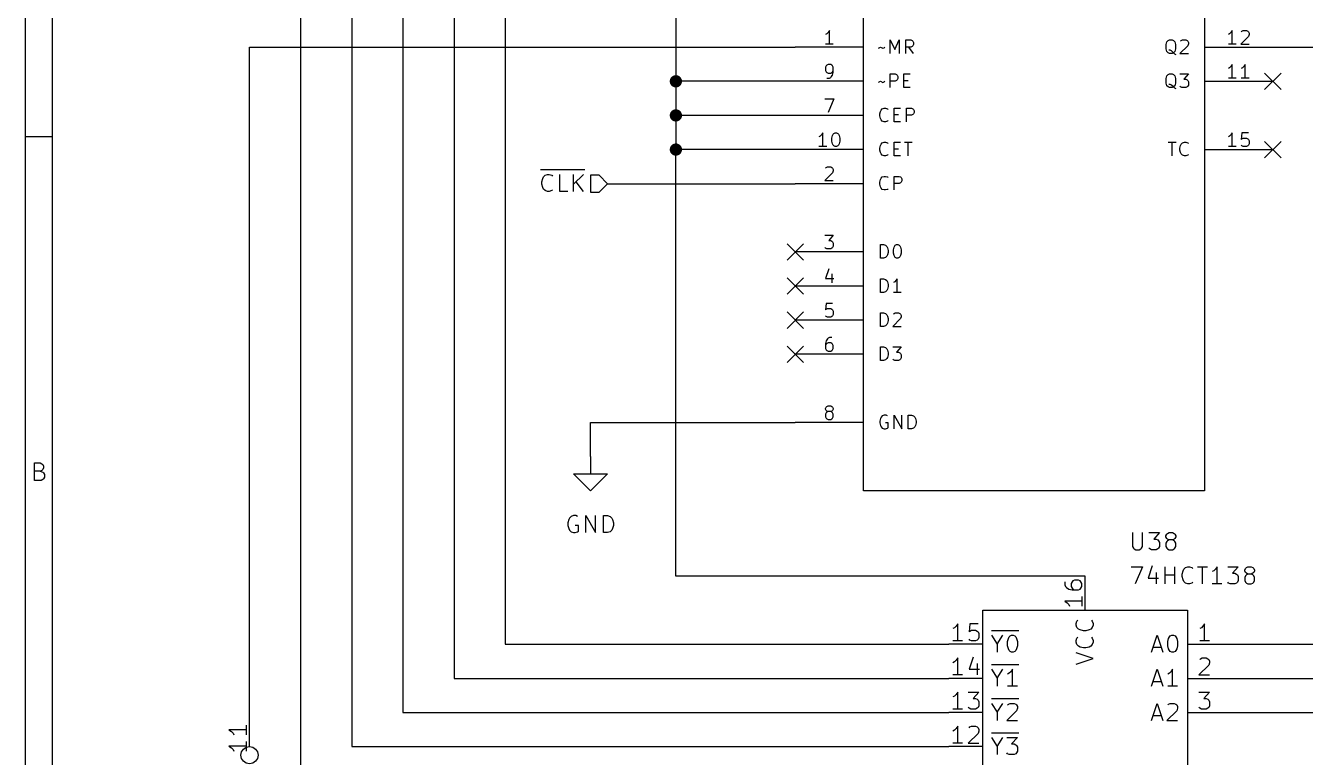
# Model space of a CAD drawing. Extents: x 0.4 to 16.1, y -11.3 to -0.4.
# Drawn here: x 0.394 to 4.145, y -4.182 to -2.037 of the extents above; entities that cross this region are included whole.
import ezdxf

# ---------------------------------------------------------------- set-up
doc = ezdxf.new("R2010")
doc.units = 0
doc.header["$MEASUREMENT"] = 0
for name, color, linetype in [('BLUE2', 5, 'CONTINUOUS'), ('BROWN2', 54, 'CONTINUOUS'), ('CYAN2', 4, 'CONTINUOUS'), ('GREEN3', 91, 'CONTINUOUS'), ('LYELLOW', 51, 'CONTINUOUS'), ('RED2', 1, 'CONTINUOUS'), ('RED3', 11, 'CONTINUOUS')]:
    doc.layers.add(name, color=color, linetype=linetype)

msp = doc.modelspace()

# ---------------------------------------------------------------- linework, layer by layer
at = {"layer": 'BLUE2', "linetype": 'CONTINUOUS'}
for p, q in [((4.026, -2.176), (4.074, -2.224)), ((4.074, -2.176), (4.026, -2.224)), ((4.026, -2.376), (4.074, -2.424)), ((4.074, -2.376), (4.026, -2.424)), ((2.626, -2.676), (2.674, -2.724)), ((2.674, -2.676), (2.626, -2.724)), ((2.626, -2.776), (2.674, -2.824)), ((2.674, -2.776), (2.626, -2.824)), ((2.626, -2.876), (2.674, -2.924)), ((2.674, -2.876), (2.626, -2.924)), ((2.626, -2.976), (2.674, -3.024)), ((2.674, -2.976), (2.626, -3.024))]:
    msp.add_line(p, q, dxfattribs=at)
at = {"layer": 'BROWN2', "linetype": 'CONTINUOUS'}
for p, q in [((1.9029, -2.4589), (2.0334, -2.4589)), ((1.9122, -2.4799), (1.917, -2.4752)), ((1.917, -2.4752), (1.9241, -2.4728)), ((1.9241, -2.4728), (1.9289, -2.4728)), ((1.9289, -2.4728), (1.936, -2.4752)), ((1.936, -2.4752), (1.9384, -2.4776)), ((1.9598, -2.5228), (1.9598, -2.4728)), ((2.0003, -2.5228), (2.0003, -2.4728)), ((2.0289, -2.4728), (2.0003, -2.5014)), ((2.075, -2.475), (2.05, -2.475)), ((2.05, -2.475), (2.05, -2.525)), ((2.1, -2.5), (2.075, -2.475)), ((1.9074, -2.4942), (1.9098, -2.4847)), ((1.9074, -2.5014), (1.9074, -2.4942)), ((1.9098, -2.5109), (1.9074, -2.5014)), ((1.9098, -2.4847), (1.9122, -2.4799)), ((1.9122, -2.5157), (1.9098, -2.5109)), ((2.0289, -2.5228), (2.0074, -2.4942)), ((2.075, -2.525), (2.1, -2.5)), ((1.917, -2.5204), (1.9122, -2.5157)), ((1.9241, -2.5228), (1.917, -2.5204)), ((1.9289, -2.5228), (1.9241, -2.5228)), ((1.936, -2.5204), (1.9289, -2.5228)), ((1.9384, -2.518), (1.936, -2.5204)), ((1.9836, -2.5228), (1.9598, -2.5228)), ((2.05, -2.525), (2.075, -2.525))]:
    msp.add_line(p, q, dxfattribs=at)
at = {"layer": 'CYAN2', "linetype": 'CONTINUOUS'}
for p, q in [((2.8957, -2.1014), (2.8995, -2.0995)), ((2.8995, -2.0995), (2.9071, -2.1033)), ((2.9109, -2.1014), (2.9129, -2.0995)), ((2.9281, -2.1185), (2.9281, -2.0785)), ((2.9281, -2.0785), (2.9414, -2.1071)), ((2.9414, -2.1071), (2.9548, -2.0785)), ((2.9548, -2.0785), (2.9548, -2.1185)), ((2.9738, -2.1185), (2.9738, -2.0785)), ((2.9738, -2.0785), (2.989, -2.0785)), ((2.989, -2.0995), (2.9738, -2.0995)), ((2.9967, -2.1185), (2.9833, -2.0995)), ((2.989, -2.0785), (2.9929, -2.0804)), ((2.9929, -2.0976), (2.989, -2.0995)), ((2.9929, -2.0804), (2.9948, -2.0823)), ((2.9948, -2.0956), (2.9929, -2.0976)), ((2.9948, -2.0823), (2.9967, -2.0861)), ((2.9967, -2.0918), (2.9948, -2.0956)), ((2.9967, -2.0861), (2.9967, -2.0918)), ((3.7376, -2.0918), (3.7395, -2.0842)), ((3.7376, -2.1052), (3.7376, -2.0918)), ((3.7395, -2.0842), (3.7433, -2.0804)), ((3.7433, -2.0804), (3.7471, -2.0785)), ((3.7471, -2.0785), (3.7548, -2.0785)), ((3.7548, -2.0785), (3.7586, -2.0804)), ((3.7586, -2.0804), (3.7624, -2.0842)), ((3.7624, -2.0842), (3.7643, -2.0918)), ((3.7643, -2.0918), (3.7643, -2.1052)), ((3.8005, -2.0956), (3.7776, -2.1185)), ((3.7795, -2.0823), (3.7814, -2.0804)), ((3.7814, -2.0804), (3.7852, -2.0785)), ((3.7852, -2.0785), (3.7948, -2.0785)), ((3.7948, -2.0785), (3.7986, -2.0804)), ((3.7986, -2.0804), (3.8005, -2.0823)), ((3.8005, -2.0823), (3.8024, -2.0861)), ((3.8024, -2.0899), (3.8005, -2.0956)), ((3.8024, -2.0861), (3.8024, -2.0899)), ((2.8938, -2.1033), (2.8957, -2.1014)), ((2.9071, -2.1033), (2.9109, -2.1014)), ((3.7395, -2.1128), (3.7376, -2.1052)), ((3.7433, -2.1166), (3.7395, -2.1128)), ((3.7471, -2.1185), (3.7433, -2.1166)), ((3.749, -2.109), (3.7452, -2.109)), ((3.7548, -2.1185), (3.7471, -2.1185)), ((3.7529, -2.1109), (3.749, -2.109)), ((3.7586, -2.1166), (3.7529, -2.1109)), ((3.7586, -2.1166), (3.7548, -2.1185)), ((3.7624, -2.1128), (3.7586, -2.1166)), ((3.7624, -2.1204), (3.7586, -2.1166)), ((3.7643, -2.1052), (3.7624, -2.1128)), ((3.7662, -2.1223), (3.7624, -2.1204)), ((3.7776, -2.1185), (3.8024, -2.1185)), ((2.8938, -2.2033), (2.8957, -2.2014)), ((2.8957, -2.2014), (2.8995, -2.1995)), ((2.8995, -2.1995), (2.9071, -2.2033)), ((2.9071, -2.2033), (2.9109, -2.2014)), ((2.9109, -2.2014), (2.9129, -2.1995)), ((2.9281, -2.2185), (2.9281, -2.1785)), ((2.9281, -2.1785), (2.9433, -2.1785)), ((2.9433, -2.1995), (2.9281, -2.1995)), ((2.9433, -2.1785), (2.9471, -2.1804)), ((2.9471, -2.1976), (2.9433, -2.1995)), ((2.9471, -2.1804), (2.949, -2.1823)), ((2.949, -2.1956), (2.9471, -2.1976)), ((2.949, -2.1823), (2.9509, -2.1861)), ((2.9509, -2.1918), (2.949, -2.1956)), ((2.9509, -2.1861), (2.9509, -2.1918)), ((2.9681, -2.2185), (2.9681, -2.1785)), ((2.9681, -2.1785), (2.9871, -2.1785)), ((2.9681, -2.1976), (2.9814, -2.1976)), ((3.7376, -2.1918), (3.7395, -2.1842)), ((3.7376, -2.2052), (3.7376, -2.1918)), ((3.7395, -2.2128), (3.7376, -2.2052)), ((3.7395, -2.1842), (3.7433, -2.1804)), ((3.7433, -2.2166), (3.7395, -2.2128)), ((3.7433, -2.1804), (3.7471, -2.1785)), ((3.749, -2.209), (3.7452, -2.209)), ((3.7471, -2.1785), (3.7548, -2.1785)), ((3.7529, -2.2109), (3.749, -2.209)), ((3.7586, -2.2166), (3.7529, -2.2109)), ((3.7548, -2.1785), (3.7586, -2.1804)), ((3.7586, -2.1804), (3.7624, -2.1842)), ((3.7624, -2.2128), (3.7586, -2.2166)), ((3.7624, -2.1842), (3.7643, -2.1918)), ((3.7643, -2.2052), (3.7624, -2.2128)), ((3.7643, -2.1918), (3.7643, -2.2052)), ((3.7776, -2.1785), (3.8024, -2.1785)), ((3.8024, -2.1785), (3.789, -2.1937)), ((3.789, -2.1937), (3.7948, -2.1937)), ((3.7948, -2.1937), (3.7986, -2.1956)), ((3.7986, -2.1956), (3.8005, -2.1976)), ((3.8005, -2.1976), (3.8024, -2.2014)), ((3.8024, -2.2109), (3.8005, -2.2147)), ((3.8024, -2.2014), (3.8024, -2.2109)), ((2.9871, -2.2185), (2.9681, -2.2185)), ((3.7471, -2.2185), (3.7433, -2.2166)), ((3.7548, -2.2185), (3.7471, -2.2185)), ((3.7586, -2.2166), (3.7548, -2.2185)), ((3.7624, -2.2204), (3.7586, -2.2166)), ((3.7662, -2.2223), (3.7624, -2.2204)), ((3.7795, -2.2166), (3.7776, -2.2147)), ((3.7833, -2.2185), (3.7795, -2.2166)), ((3.7948, -2.2185), (3.7833, -2.2185)), ((3.7986, -2.2166), (3.7948, -2.2185)), ((3.8005, -2.2147), (3.7986, -2.2166)), ((2.8976, -2.2956), (2.8995, -2.288)), ((2.8995, -2.288), (2.9014, -2.2842)), ((2.9014, -2.2842), (2.9052, -2.2804)), ((2.9052, -2.2804), (2.9109, -2.2785)), ((2.9109, -2.2785), (2.9148, -2.2785)), ((2.9148, -2.2785), (2.9205, -2.2804)), ((2.9205, -2.2804), (2.9224, -2.2823)), ((2.9395, -2.3185), (2.9395, -2.2785)), ((2.9395, -2.2785), (2.9586, -2.2785)), ((2.9757, -2.3185), (2.9757, -2.2785)), ((2.9757, -2.2785), (2.9909, -2.2785)), ((2.9909, -2.2785), (2.9948, -2.2804)), ((2.9948, -2.2804), (2.9967, -2.2823)), ((2.9967, -2.2823), (2.9986, -2.2861)), ((2.9986, -2.2861), (2.9986, -2.2918)), ((2.8976, -2.3014), (2.8976, -2.2956)), ((2.8995, -2.309), (2.8976, -2.3014)), ((2.9014, -2.3128), (2.8995, -2.309)), ((2.9052, -2.3166), (2.9014, -2.3128)), ((2.9109, -2.3185), (2.9052, -2.3166)), ((2.9148, -2.3185), (2.9109, -2.3185)), ((2.9205, -2.3166), (2.9148, -2.3185)), ((2.9224, -2.3147), (2.9205, -2.3166)), ((2.9395, -2.2976), (2.9529, -2.2976)), ((2.9586, -2.3185), (2.9395, -2.3185)), ((2.9909, -2.2995), (2.9757, -2.2995)), ((2.9948, -2.2976), (2.9909, -2.2995)), ((2.9967, -2.2956), (2.9948, -2.2976)), ((2.9986, -2.2918), (2.9967, -2.2956)), ((2.8976, -2.3956), (2.8995, -2.388)), ((2.8976, -2.4014), (2.8976, -2.3956)), ((2.8995, -2.388), (2.9014, -2.3842)), ((2.9014, -2.3842), (2.9052, -2.3804)), ((2.9052, -2.3804), (2.9109, -2.3785)), ((2.9109, -2.3785), (2.9148, -2.3785)), ((2.9148, -2.3785), (2.9205, -2.3804)), ((2.9205, -2.3804), (2.9224, -2.3823)), ((2.9395, -2.4185), (2.9395, -2.3785)), ((2.9395, -2.3785), (2.9586, -2.3785)), ((2.9395, -2.3976), (2.9529, -2.3976)), ((2.97, -2.3785), (2.9929, -2.3785)), ((2.9814, -2.4185), (2.9814, -2.3785)), ((3.7433, -2.3785), (3.7662, -2.3785)), ((3.7548, -2.4185), (3.7548, -2.3785)), ((3.7776, -2.3956), (3.7795, -2.388)), ((3.7776, -2.4014), (3.7776, -2.3956)), ((3.7795, -2.388), (3.7814, -2.3842)), ((3.7814, -2.3842), (3.7852, -2.3804)), ((3.7852, -2.3804), (3.7909, -2.3785)), ((3.7909, -2.3785), (3.7948, -2.3785)), ((3.7948, -2.3785), (3.8005, -2.3804)), ((3.8005, -2.3804), (3.8024, -2.3823)), ((2.8995, -2.409), (2.8976, -2.4014)), ((2.9014, -2.4128), (2.8995, -2.409)), ((2.9052, -2.4166), (2.9014, -2.4128)), ((2.9109, -2.4185), (2.9052, -2.4166)), ((2.9148, -2.4185), (2.9109, -2.4185)), ((2.9205, -2.4166), (2.9148, -2.4185)), ((2.9224, -2.4147), (2.9205, -2.4166)), ((2.9586, -2.4185), (2.9395, -2.4185)), ((3.7795, -2.409), (3.7776, -2.4014)), ((3.7814, -2.4128), (3.7795, -2.409)), ((3.7852, -2.4166), (3.7814, -2.4128)), ((3.7909, -2.4185), (3.7852, -2.4166)), ((3.7948, -2.4185), (3.7909, -2.4185)), ((3.8005, -2.4166), (3.7948, -2.4185)), ((3.8024, -2.4147), (3.8005, -2.4166)), ((2.8976, -2.4956), (2.8995, -2.488)), ((2.8976, -2.5014), (2.8976, -2.4956)), ((2.8995, -2.509), (2.8976, -2.5014)), ((2.8995, -2.488), (2.9014, -2.4842)), ((2.9014, -2.5128), (2.8995, -2.509)), ((2.9014, -2.4842), (2.9052, -2.4804)), ((2.9052, -2.5166), (2.9014, -2.5128)), ((2.9052, -2.4804), (2.9109, -2.4785)), ((2.9109, -2.4785), (2.9148, -2.4785)), ((2.9148, -2.4785), (2.9205, -2.4804)), ((2.9205, -2.4804), (2.9224, -2.4823)), ((2.9395, -2.5185), (2.9395, -2.4785)), ((2.9395, -2.4785), (2.9548, -2.4785)), ((2.9548, -2.4995), (2.9395, -2.4995)), ((2.9548, -2.4785), (2.9586, -2.4804)), ((2.9586, -2.4976), (2.9548, -2.4995)), ((2.9586, -2.4804), (2.9605, -2.4823)), ((2.9605, -2.4956), (2.9586, -2.4976)), ((2.9605, -2.4823), (2.9624, -2.4861)), ((2.9624, -2.4918), (2.9605, -2.4956)), ((2.9624, -2.4861), (2.9624, -2.4918)), ((2.9109, -2.5185), (2.9052, -2.5166)), ((2.9148, -2.5185), (2.9109, -2.5185)), ((2.9205, -2.5166), (2.9148, -2.5185)), ((2.9224, -2.5147), (2.9205, -2.5166)), ((2.8995, -2.7185), (2.8995, -2.6785)), ((2.8995, -2.6785), (2.909, -2.6785)), ((2.909, -2.6785), (2.9148, -2.6804)), ((2.9148, -2.6804), (2.9186, -2.6842)), ((2.9186, -2.6842), (2.9205, -2.688)), ((2.9205, -2.688), (2.9224, -2.6956)), ((2.9224, -2.6956), (2.9224, -2.7014)), ((2.9376, -2.6937), (2.9395, -2.6861)), ((2.9376, -2.7033), (2.9376, -2.6937)), ((2.9395, -2.6861), (2.9414, -2.6823)), ((2.9414, -2.6823), (2.9433, -2.6804)), ((2.9433, -2.6804), (2.9471, -2.6785)), ((2.9471, -2.6785), (2.9509, -2.6785)), ((2.9509, -2.6785), (2.9548, -2.6804)), ((2.9548, -2.6804), (2.9567, -2.6823)), ((2.9567, -2.6823), (2.9586, -2.6861)), ((2.9586, -2.6861), (2.9605, -2.6937)), ((2.9605, -2.6937), (2.9605, -2.7033)), ((2.909, -2.7185), (2.8995, -2.7185)), ((2.9148, -2.7166), (2.909, -2.7185)), ((2.9186, -2.7128), (2.9148, -2.7166)), ((2.9205, -2.709), (2.9186, -2.7128)), ((2.9224, -2.7014), (2.9205, -2.709)), ((2.9395, -2.7109), (2.9376, -2.7033)), ((2.9414, -2.7147), (2.9395, -2.7109)), ((2.9433, -2.7166), (2.9414, -2.7147)), ((2.9471, -2.7185), (2.9433, -2.7166)), ((2.9509, -2.7185), (2.9471, -2.7185)), ((2.9548, -2.7166), (2.9509, -2.7185)), ((2.9567, -2.7147), (2.9548, -2.7166)), ((2.9586, -2.7109), (2.9567, -2.7147)), ((2.9605, -2.7033), (2.9586, -2.7109)), ((2.8995, -2.8185), (2.8995, -2.7785)), ((2.8995, -2.7785), (2.909, -2.7785)), ((2.909, -2.7785), (2.9148, -2.7804)), ((2.9148, -2.7804), (2.9186, -2.7842)), ((2.9186, -2.8128), (2.9148, -2.8166)), ((2.9186, -2.7842), (2.9205, -2.788)), ((2.9205, -2.809), (2.9186, -2.8128)), ((2.9205, -2.788), (2.9224, -2.7956)), ((2.9224, -2.8014), (2.9205, -2.809)), ((2.9224, -2.7956), (2.9224, -2.8014)), ((2.9414, -2.788), (2.9376, -2.7899)), ((2.9452, -2.7842), (2.9414, -2.788)), ((2.949, -2.7785), (2.9452, -2.7842)), ((2.949, -2.8185), (2.949, -2.7785)), ((2.909, -2.8185), (2.8995, -2.8185)), ((2.9148, -2.8166), (2.909, -2.8185)), ((2.9605, -2.8185), (2.9376, -2.8185)), ((2.8995, -2.9185), (2.8995, -2.8785)), ((2.8995, -2.8785), (2.909, -2.8785)), ((2.909, -2.8785), (2.9148, -2.8804)), ((2.9148, -2.8804), (2.9186, -2.8842)), ((2.9186, -2.8842), (2.9205, -2.888)), ((2.9205, -2.888), (2.9224, -2.8956)), ((2.9376, -2.8823), (2.9395, -2.8804)), ((2.9395, -2.8804), (2.9433, -2.8785)), ((2.9433, -2.8785), (2.9529, -2.8785)), ((2.9529, -2.8785), (2.9567, -2.8804)), ((2.9567, -2.8804), (2.9586, -2.8823)), ((2.9586, -2.8823), (2.9605, -2.8861)), ((2.9605, -2.8861), (2.9605, -2.8899)), ((2.909, -2.9185), (2.8995, -2.9185)), ((2.9148, -2.9166), (2.909, -2.9185)), ((2.9186, -2.9128), (2.9148, -2.9166)), ((2.9205, -2.909), (2.9186, -2.9128)), ((2.9224, -2.9014), (2.9205, -2.909)), ((2.9224, -2.8956), (2.9224, -2.9014)), ((2.9586, -2.8956), (2.9357, -2.9185)), ((2.9357, -2.9185), (2.9605, -2.9185)), ((2.9605, -2.8899), (2.9586, -2.8956)), ((2.8995, -3.0185), (2.8995, -2.9785)), ((2.8995, -2.9785), (2.909, -2.9785)), ((2.909, -2.9785), (2.9148, -2.9804)), ((2.9148, -2.9804), (2.9186, -2.9842)), ((2.9186, -2.9842), (2.9205, -2.988)), ((2.9205, -2.988), (2.9224, -2.9956)), ((2.9224, -3.0014), (2.9205, -3.009)), ((2.9224, -2.9956), (2.9224, -3.0014)), ((2.9357, -2.9785), (2.9605, -2.9785)), ((2.9605, -2.9785), (2.9471, -2.9937)), ((2.9471, -2.9937), (2.9529, -2.9937)), ((2.9529, -2.9937), (2.9567, -2.9956)), ((2.9567, -2.9956), (2.9586, -2.9976)), ((2.9586, -2.9976), (2.9605, -3.0014)), ((2.9605, -3.0014), (2.9605, -3.0109)), ((2.909, -3.0185), (2.8995, -3.0185)), ((2.9148, -3.0166), (2.909, -3.0185)), ((2.9186, -3.0128), (2.9148, -3.0166)), ((2.9205, -3.009), (2.9186, -3.0128)), ((2.9376, -3.0166), (2.9357, -3.0147)), ((2.9414, -3.0185), (2.9376, -3.0166)), ((2.9529, -3.0185), (2.9414, -3.0185)), ((2.9567, -3.0166), (2.9529, -3.0185)), ((2.9586, -3.0147), (2.9567, -3.0166)), ((2.9605, -3.0109), (2.9586, -3.0147)), ((2.8995, -3.188), (2.8976, -3.1956)), ((2.9014, -3.1842), (2.8995, -3.188)), ((2.9052, -3.1804), (2.9014, -3.1842)), ((2.9109, -3.1785), (2.9052, -3.1804)), ((2.9167, -3.1785), (2.9109, -3.1785)), ((2.9205, -3.1804), (2.9167, -3.1785)), ((2.9395, -3.2185), (2.9395, -3.1785)), ((2.9395, -3.1785), (2.9624, -3.2185)), ((2.9624, -3.2185), (2.9624, -3.1785)), ((2.9814, -3.2185), (2.9814, -3.1785)), ((2.9814, -3.1785), (2.991, -3.1785)), ((2.991, -3.1785), (2.9967, -3.1804)), ((2.9967, -3.1804), (3.0005, -3.1842)), ((3.0005, -3.1842), (3.0024, -3.188)), ((3.0024, -3.188), (3.0043, -3.1956)), ((2.8976, -3.1956), (2.8976, -3.2014)), ((2.8976, -3.2014), (2.8995, -3.209)), ((2.8995, -3.209), (2.9014, -3.2128)), ((2.9014, -3.2128), (2.9052, -3.2166)), ((2.9052, -3.2166), (2.9109, -3.2185)), ((2.9109, -3.2185), (2.9148, -3.2185)), ((2.9224, -3.2014), (2.9148, -3.2014)), ((2.9148, -3.2185), (2.9205, -3.2166)), ((2.9205, -3.2166), (2.9224, -3.2147)), ((2.9224, -3.2147), (2.9224, -3.2014)), ((2.991, -3.2185), (2.9814, -3.2185)), ((2.9967, -3.2166), (2.991, -3.2185)), ((3.0005, -3.2128), (2.9967, -3.2166)), ((3.0024, -3.209), (3.0005, -3.2128)), ((3.0043, -3.2014), (3.0024, -3.209)), ((3.0043, -3.1956), (3.0043, -3.2014)), ((1.9857, -3.4847), (1.9833, -3.4942)), ((1.9881, -3.4799), (1.9857, -3.4847)), ((1.9929, -3.4752), (1.9881, -3.4799)), ((2, -3.4728), (1.9929, -3.4752)), ((2.0071, -3.4728), (2, -3.4728)), ((2.0119, -3.4752), (2.0071, -3.4728)), ((2.0357, -3.5228), (2.0357, -3.4728)), ((2.0357, -3.4728), (2.0643, -3.5228)), ((2.0643, -3.5228), (2.0643, -3.4728)), ((2.0881, -3.5228), (2.0881, -3.4728)), ((2.0881, -3.4728), (2.1, -3.4728)), ((2.1, -3.4728), (2.1071, -3.4752)), ((2.1071, -3.4752), (2.1119, -3.4799)), ((2.1119, -3.4799), (2.1143, -3.4847)), ((2.1143, -3.4847), (2.1167, -3.4942)), ((1.9833, -3.4942), (1.9833, -3.5014)), ((1.9833, -3.5014), (1.9857, -3.5109)), ((1.9857, -3.5109), (1.9881, -3.5157)), ((1.9881, -3.5157), (1.9929, -3.5204)), ((1.9929, -3.5204), (2, -3.5228)), ((2, -3.5228), (2.0048, -3.5228)), ((2.0143, -3.5014), (2.0048, -3.5014)), ((2.0048, -3.5228), (2.0119, -3.5204)), ((2.0119, -3.5204), (2.0143, -3.518)), ((2.0143, -3.518), (2.0143, -3.5014)), ((2.1, -3.5228), (2.0881, -3.5228)), ((2.1071, -3.5204), (2.1, -3.5228)), ((2.1119, -3.5157), (2.1071, -3.5204)), ((2.1143, -3.5109), (2.1119, -3.5157)), ((2.1167, -3.5014), (2.1143, -3.5109)), ((2.1167, -3.4942), (2.1167, -3.5014)), ((3.639, -3.5228), (3.639, -3.5633)), ((3.6676, -3.5633), (3.6676, -3.5228)), ((3.6867, -3.5228), (3.7176, -3.5228)), ((3.7176, -3.5228), (3.7009, -3.5419)), ((3.739, -3.5276), (3.7414, -3.5252)), ((3.7414, -3.5252), (3.7462, -3.5228)), ((3.7462, -3.5228), (3.7557, -3.5228)), ((3.7557, -3.5228), (3.7605, -3.5252)), ((3.7605, -3.5252), (3.7629, -3.5276)), ((3.639, -3.5633), (3.6414, -3.568)), ((3.6652, -3.568), (3.6676, -3.5633)), ((3.7009, -3.5419), (3.7081, -3.5419)), ((3.7081, -3.5419), (3.7129, -3.5442)), ((3.7129, -3.5442), (3.7152, -3.5466)), ((3.7152, -3.5466), (3.7176, -3.5514)), ((3.7176, -3.5633), (3.7152, -3.568)), ((3.7176, -3.5514), (3.7176, -3.5633)), ((3.7367, -3.5323), (3.739, -3.5276)), ((3.7367, -3.5347), (3.7367, -3.5323)), ((3.739, -3.5395), (3.7367, -3.5347)), ((3.739, -3.549), (3.7367, -3.5538)), ((3.7367, -3.5538), (3.7367, -3.5633)), ((3.7367, -3.5633), (3.739, -3.568)), ((3.7414, -3.5419), (3.739, -3.5395)), ((3.7414, -3.5466), (3.739, -3.549)), ((3.7462, -3.5442), (3.7414, -3.5419)), ((3.7462, -3.5442), (3.7414, -3.5466)), ((3.7557, -3.5442), (3.7462, -3.5442)), ((3.7605, -3.5419), (3.7557, -3.5442)), ((3.7605, -3.5466), (3.7557, -3.5442)), ((3.7629, -3.5395), (3.7605, -3.5419)), ((3.7629, -3.549), (3.7605, -3.5466)), ((3.7629, -3.5276), (3.7652, -3.5323)), ((3.7652, -3.5347), (3.7629, -3.5395)), ((3.7652, -3.5538), (3.7629, -3.549)), ((3.7629, -3.568), (3.7652, -3.5633)), ((3.7652, -3.5323), (3.7652, -3.5347)), ((3.7652, -3.5633), (3.7652, -3.5538)), ((3.6414, -3.568), (3.6438, -3.5704)), ((3.6438, -3.5704), (3.6486, -3.5728)), ((3.6486, -3.5728), (3.6581, -3.5728)), ((3.6581, -3.5728), (3.6629, -3.5704)), ((3.6629, -3.5704), (3.6652, -3.568)), ((3.689, -3.5704), (3.6867, -3.568)), ((3.6938, -3.5728), (3.689, -3.5704)), ((3.7081, -3.5728), (3.6938, -3.5728)), ((3.7129, -3.5704), (3.7081, -3.5728)), ((3.7152, -3.568), (3.7129, -3.5704)), ((3.739, -3.568), (3.7414, -3.5704)), ((3.7414, -3.5704), (3.7462, -3.5728)), ((3.7462, -3.5728), (3.7557, -3.5728)), ((3.7557, -3.5728), (3.7605, -3.5704)), ((3.7605, -3.5704), (3.7629, -3.568)), ((3.6343, -3.6228), (3.6676, -3.6228)), ((3.6676, -3.6228), (3.6462, -3.6728)), ((3.6962, -3.6204), (3.6843, -3.6561)), ((3.7343, -3.6728), (3.7343, -3.6228)), ((3.7628, -3.6728), (3.7628, -3.6228)), ((3.7843, -3.6442), (3.7867, -3.6347)), ((3.7867, -3.6347), (3.789, -3.6299)), ((3.789, -3.6299), (3.7938, -3.6252)), ((3.7938, -3.6252), (3.8009, -3.6228)), ((3.8009, -3.6228), (3.8057, -3.6228)), ((3.8057, -3.6228), (3.8129, -3.6252)), ((3.8129, -3.6252), (3.8152, -3.6276)), ((3.8295, -3.6228), (3.8581, -3.6228)), ((3.8438, -3.6728), (3.8438, -3.6228)), ((3.8771, -3.6347), (3.8724, -3.6371)), ((3.8819, -3.6299), (3.8771, -3.6347)), ((3.8867, -3.6228), (3.8819, -3.6299)), ((3.8867, -3.6728), (3.8867, -3.6228)), ((3.9176, -3.6228), (3.9486, -3.6228)), ((3.9486, -3.6228), (3.9319, -3.6419)), ((3.9676, -3.6323), (3.97, -3.6276)), ((3.9676, -3.6347), (3.9676, -3.6323)), ((3.97, -3.6395), (3.9676, -3.6347)), ((3.97, -3.6276), (3.9724, -3.6252)), ((3.9724, -3.6252), (3.9771, -3.6228)), ((3.9771, -3.6228), (3.9867, -3.6228)), ((3.9867, -3.6228), (3.9914, -3.6252)), ((3.9914, -3.6252), (3.9938, -3.6276)), ((3.9938, -3.6276), (3.9962, -3.6323)), ((3.9962, -3.6347), (3.9938, -3.6395)), ((3.9962, -3.6323), (3.9962, -3.6347)), ((3.6843, -3.6561), (3.7152, -3.6561)), ((3.7081, -3.6395), (3.7081, -3.6728)), ((3.7343, -3.6466), (3.7628, -3.6466)), ((3.7843, -3.6514), (3.7843, -3.6442)), ((3.7867, -3.6609), (3.7843, -3.6514)), ((3.789, -3.6657), (3.7867, -3.6609)), ((3.7938, -3.6704), (3.789, -3.6657)), ((3.8009, -3.6728), (3.7938, -3.6704)), ((3.8057, -3.6728), (3.8009, -3.6728)), ((3.8129, -3.6704), (3.8057, -3.6728)), ((3.8152, -3.668), (3.8129, -3.6704)), ((3.9009, -3.6728), (3.8724, -3.6728)), ((3.92, -3.6704), (3.9176, -3.668)), ((3.9248, -3.6728), (3.92, -3.6704)), ((3.939, -3.6728), (3.9248, -3.6728)), ((3.9319, -3.6419), (3.939, -3.6419)), ((3.939, -3.6419), (3.9438, -3.6442)), ((3.9438, -3.6704), (3.939, -3.6728)), ((3.9438, -3.6442), (3.9462, -3.6466)), ((3.9462, -3.668), (3.9438, -3.6704)), ((3.9462, -3.6466), (3.9486, -3.6514)), ((3.9486, -3.6633), (3.9462, -3.668)), ((3.9486, -3.6514), (3.9486, -3.6633)), ((3.97, -3.649), (3.9676, -3.6538)), ((3.9676, -3.6538), (3.9676, -3.6633)), ((3.9676, -3.6633), (3.97, -3.668)), ((3.9724, -3.6419), (3.97, -3.6395)), ((3.9724, -3.6466), (3.97, -3.649)), ((3.97, -3.668), (3.9724, -3.6704)), ((3.9771, -3.6442), (3.9724, -3.6419)), ((3.9771, -3.6442), (3.9724, -3.6466)), ((3.9724, -3.6704), (3.9771, -3.6728)), ((3.9867, -3.6442), (3.9771, -3.6442)), ((3.9771, -3.6728), (3.9867, -3.6728)), ((3.9914, -3.6419), (3.9867, -3.6442)), ((3.9914, -3.6466), (3.9867, -3.6442)), ((3.9867, -3.6728), (3.9914, -3.6704)), ((3.9938, -3.6395), (3.9914, -3.6419)), ((3.9938, -3.649), (3.9914, -3.6466)), ((3.9914, -3.6704), (3.9938, -3.668)), ((3.9962, -3.6538), (3.9938, -3.649)), ((3.9938, -3.668), (3.9962, -3.6633)), ((3.9962, -3.6633), (3.9962, -3.6538)), ((3.4731, -3.789), (3.4755, -3.7819)), ((3.4731, -3.7938), (3.4731, -3.789)), ((3.4755, -3.7819), (3.4779, -3.7795)), ((3.5184, -3.7795), (3.5208, -3.7819)), ((3.5208, -3.7819), (3.5231, -3.789)), ((3.5231, -3.789), (3.5231, -3.7938)), ((3.2248, -3.8231), (3.2414, -3.8493)), ((3.225, -3.8093), (3.3055, -3.8093)), ((3.2414, -3.8493), (3.2581, -3.8231)), ((3.2771, -3.8279), (3.2795, -3.8255)), ((3.2795, -3.8255), (3.2843, -3.8231)), ((3.2843, -3.8231), (3.289, -3.8231)), ((3.289, -3.8231), (3.2938, -3.8255)), ((3.2938, -3.8255), (3.2962, -3.8279)), ((3.4755, -3.8009), (3.4731, -3.7938)), ((3.4803, -3.8057), (3.4755, -3.8009)), ((3.485, -3.8081), (3.4803, -3.8057)), ((3.4946, -3.8105), (3.485, -3.8081)), ((3.5017, -3.8105), (3.4946, -3.8105)), ((3.5112, -3.8081), (3.5017, -3.8105)), ((3.516, -3.8057), (3.5112, -3.8081)), ((3.5208, -3.8009), (3.516, -3.8057)), ((3.5231, -3.7938), (3.5208, -3.8009)), ((3.6943, -3.8731), (3.7109, -3.8231)), ((3.7109, -3.8231), (3.7276, -3.8731)), ((3.7467, -3.8279), (3.749, -3.8255)), ((3.749, -3.8255), (3.7538, -3.8231)), ((3.7538, -3.8231), (3.7586, -3.8231)), ((3.7586, -3.8231), (3.7633, -3.8255)), ((3.7633, -3.8255), (3.7657, -3.8279)), ((3.2414, -3.8493), (3.2414, -3.8731)), ((3.2724, -3.8422), (3.2748, -3.8327)), ((3.2724, -3.8541), (3.2724, -3.8422)), ((3.2748, -3.8636), (3.2724, -3.8541)), ((3.2748, -3.8327), (3.2771, -3.8279)), ((3.2771, -3.8684), (3.2748, -3.8636)), ((3.2962, -3.8279), (3.2986, -3.8327)), ((3.2986, -3.8636), (3.2962, -3.8684)), ((3.2986, -3.8327), (3.301, -3.8422)), ((3.301, -3.8541), (3.2986, -3.8636)), ((3.301, -3.8422), (3.301, -3.8541)), ((3.4731, -3.839), (3.4755, -3.8319)), ((3.4731, -3.8438), (3.4731, -3.839)), ((3.4755, -3.8509), (3.4731, -3.8438)), ((3.4755, -3.8319), (3.4779, -3.8295)), ((3.4803, -3.8557), (3.4755, -3.8509)), ((3.485, -3.8581), (3.4803, -3.8557)), ((3.4946, -3.8605), (3.485, -3.8581)), ((3.5017, -3.8605), (3.4946, -3.8605)), ((3.5112, -3.8581), (3.5017, -3.8605)), ((3.516, -3.8557), (3.5112, -3.8581)), ((3.5208, -3.8509), (3.516, -3.8557)), ((3.5184, -3.8295), (3.5208, -3.8319)), ((3.5208, -3.8319), (3.5231, -3.839)), ((3.5231, -3.8438), (3.5208, -3.8509)), ((3.5231, -3.839), (3.5231, -3.8438)), ((3.699, -3.8588), (3.7229, -3.8588)), ((3.7419, -3.8422), (3.7443, -3.8327)), ((3.7419, -3.8541), (3.7419, -3.8422)), ((3.7443, -3.8636), (3.7419, -3.8541)), ((3.7443, -3.8327), (3.7467, -3.8279)), ((3.7467, -3.8684), (3.7443, -3.8636)), ((3.7657, -3.8279), (3.7681, -3.8327)), ((3.7681, -3.8636), (3.7657, -3.8684)), ((3.7681, -3.8327), (3.7705, -3.8422)), ((3.7705, -3.8541), (3.7681, -3.8636)), ((3.7705, -3.8422), (3.7705, -3.8541)), ((3.2795, -3.8708), (3.2771, -3.8684)), ((3.2843, -3.8731), (3.2795, -3.8708)), ((3.289, -3.8731), (3.2843, -3.8731)), ((3.2938, -3.8708), (3.289, -3.8731)), ((3.2962, -3.8684), (3.2938, -3.8708)), ((3.5231, -3.8914), (3.4731, -3.8748)), ((3.4731, -3.9081), (3.5231, -3.8914)), ((3.749, -3.8708), (3.7467, -3.8684)), ((3.7538, -3.8731), (3.749, -3.8708)), ((3.7586, -3.8731), (3.7538, -3.8731)), ((3.7633, -3.8708), (3.7586, -3.8731)), ((3.7657, -3.8684), (3.7633, -3.8708)), ((3.2248, -3.9231), (3.2414, -3.9493)), ((3.225, -3.9093), (3.3055, -3.9093)), ((3.2414, -3.9493), (3.2581, -3.9231)), ((3.2771, -3.935), (3.2724, -3.9374)), ((3.2819, -3.9303), (3.2771, -3.935)), ((3.2867, -3.9231), (3.2819, -3.9303)), ((3.2867, -3.9731), (3.2867, -3.9231)), ((3.6943, -3.9731), (3.7109, -3.9231)), ((3.7109, -3.9231), (3.7276, -3.9731)), ((3.7467, -3.935), (3.7419, -3.9374)), ((3.7514, -3.9303), (3.7467, -3.935)), ((3.7562, -3.9231), (3.7514, -3.9303)), ((3.7562, -3.9731), (3.7562, -3.9231)), ((3.2414, -3.9493), (3.2414, -3.9731)), ((3.301, -3.9731), (3.2724, -3.9731)), ((3.699, -3.9588), (3.7229, -3.9588)), ((3.7705, -3.9731), (3.7419, -3.9731)), ((3.225, -4.0093), (3.3055, -4.0093)), ((3.2248, -4.0231), (3.2414, -4.0493)), ((3.2414, -4.0493), (3.2581, -4.0231)), ((3.2414, -4.0493), (3.2414, -4.0731)), ((3.2986, -4.0446), (3.27, -4.0731)), ((3.2724, -4.0279), (3.2748, -4.0255)), ((3.2748, -4.0255), (3.2795, -4.0231)), ((3.2795, -4.0231), (3.2914, -4.0231)), ((3.2914, -4.0231), (3.2962, -4.0255)), ((3.2962, -4.0255), (3.2986, -4.0279)), ((3.2986, -4.0279), (3.301, -4.0327)), ((3.301, -4.0374), (3.2986, -4.0446)), ((3.301, -4.0327), (3.301, -4.0374)), ((3.6943, -4.0731), (3.7109, -4.0231)), ((3.7109, -4.0231), (3.7276, -4.0731)), ((3.7681, -4.0446), (3.7395, -4.0731)), ((3.7419, -4.0279), (3.7443, -4.0255)), ((3.7443, -4.0255), (3.749, -4.0231)), ((3.749, -4.0231), (3.761, -4.0231)), ((3.761, -4.0231), (3.7657, -4.0255)), ((3.7657, -4.0255), (3.7681, -4.0279)), ((3.7681, -4.0279), (3.7705, -4.0327)), ((3.7705, -4.0374), (3.7681, -4.0446)), ((3.7705, -4.0327), (3.7705, -4.0374)), ((3.27, -4.0731), (3.301, -4.0731)), ((3.699, -4.0588), (3.7229, -4.0588)), ((3.7395, -4.0731), (3.7705, -4.0731)), ((3.2248, -4.1231), (3.2414, -4.1493)), ((3.225, -4.1093), (3.3055, -4.1093)), ((3.2414, -4.1493), (3.2581, -4.1231)), ((3.27, -4.1231), (3.301, -4.1231)), ((3.301, -4.1231), (3.2843, -4.1422)), ((3.2414, -4.1493), (3.2414, -4.1731)), ((3.2843, -4.1422), (3.2914, -4.1422)), ((3.2914, -4.1422), (3.2962, -4.1446)), ((3.2962, -4.1446), (3.2986, -4.1469)), ((3.2986, -4.1469), (3.301, -4.1517)), ((3.301, -4.1636), (3.2986, -4.1684)), ((3.301, -4.1517), (3.301, -4.1636)), ((3.2724, -4.1708), (3.27, -4.1684)), ((3.2771, -4.1731), (3.2724, -4.1708)), ((3.2914, -4.1731), (3.2771, -4.1731)), ((3.2962, -4.1708), (3.2914, -4.1731)), ((3.2986, -4.1684), (3.2962, -4.1708))]:
    msp.add_line(p, q, dxfattribs=at)
at = {"layer": 'GREEN3', "linetype": 'CONTINUOUS'}
for p, q in [((1.2, -1.9), (1.2, -4.25)), ((1.35, -1.9), (1.35, -4.15)), ((1.5, -1.9), (1.5, -4.05)), ((1.65, -1.9), (1.65, -3.95)), ((1.8, -1.9), (1.8, -3.85)), ((2.3, -1.9), (2.3, -2.2)), ((1.05, -2.1), (2.65, -2.1)), ((1.05, -4.05), (1.05, -2.1)), ((4.05, -2.1), (4.95, -2.1)), ((2.3, -2.2), (2.3, -2.3)), ((2.65, -2.2), (2.3, -2.2)), ((2.3, -2.3), (2.3, -2.4)), ((2.65, -2.3), (2.3, -2.3)), ((2.3, -3.65), (2.3, -2.4)), ((2.65, -2.4), (2.3, -2.4)), ((2.1, -2.5), (2.65, -2.5)), ((2.05, -3.2), (2.65, -3.2)), ((2.05, -3.3), (2.05, -3.2)), ((3.5, -3.65), (2.3, -3.65)), ((1.8, -3.85), (3.1, -3.85)), ((3.9, -3.85), (4.65, -3.85)), ((1.65, -3.95), (3.1, -3.95)), ((3.9, -3.95), (4.8, -3.95)), ((1.5, -4.05), (3.1, -4.05)), ((3.9, -4.05), (4.95, -4.05)), ((1.35, -4.15), (3.1, -4.15))]:
    msp.add_line(p, q, dxfattribs=at)
at = {"layer": 'GREEN3', "const_width": 0.018}
for points in [[(2.291, -2.2, 1), (2.309, -2.2, 1)], [(2.291, -2.3, 1), (2.309, -2.3, 1)], [(2.291, -2.4, 1), (2.309, -2.4, 1)]]:
    msp.add_lwpolyline(points, format="xyb", close=True, dxfattribs=at)
at = {"layer": 'LYELLOW', "linetype": 'CONTINUOUS'}
for p, q in [((2.85, -3.4), (2.85, -1.7)), ((3.85, -1.7), (3.85, -3.4)), ((3.85, -3.4), (2.85, -3.4)), ((3.2, -4.65), (3.2, -3.75)), ((3.2, -3.75), (3.8, -3.75)), ((3.8, -3.75), (3.8, -4.65))]:
    msp.add_line(p, q, dxfattribs=at)
at = {"layer": 'RED2', "linetype": 'CONTINUOUS'}
for p, q in [((0.3937, -11.2993), (0.3937, -0.3937)), ((0.4724, -11.2206), (0.4724, -0.4724)), ((2.85, -3.4), (2.85, -1.7)), ((3.85, -1.7), (3.85, -3.4)), ((2.85, -2.1), (2.65, -2.1)), ((3.85, -2.1), (4.05, -2.1)), ((2.85, -2.2), (2.65, -2.2)), ((3.85, -2.2), (4.05, -2.2)), ((2.85, -2.3), (2.65, -2.3)), ((0.3937, -2.3622), (0.4724, -2.3622)), ((2.85, -2.4), (2.65, -2.4)), ((3.85, -2.4), (4.05, -2.4)), ((2.85, -2.5), (2.65, -2.5)), ((2.85, -2.7), (2.65, -2.7)), ((2.85, -2.8), (2.65, -2.8)), ((2.85, -2.9), (2.65, -2.9)), ((2.85, -3), (2.65, -3)), ((2.85, -3.2), (2.65, -3.2)), ((2.05, -3.3), (2.05, -3.35)), ((0.4197, -3.3698), (0.4197, -3.3186)), ((0.4197, -3.3186), (0.4367, -3.3186)), ((0.4367, -3.3186), (0.4416, -3.3211)), ((0.4416, -3.3211), (0.444, -3.3235)), ((0.444, -3.3381), (0.4416, -3.3406)), ((0.444, -3.3235), (0.4465, -3.3284)), ((0.4465, -3.3333), (0.444, -3.3381)), ((0.4465, -3.3284), (0.4465, -3.3333)), ((0.4367, -3.343), (0.4197, -3.343)), ((0.4392, -3.3698), (0.4197, -3.3698)), ((0.4416, -3.3406), (0.4367, -3.343)), ((0.4367, -3.343), (0.444, -3.3455)), ((0.444, -3.3674), (0.4392, -3.3698)), ((0.444, -3.3455), (0.4465, -3.3479)), ((0.4465, -3.365), (0.444, -3.3674)), ((0.4465, -3.3479), (0.4489, -3.3528)), ((0.4489, -3.3601), (0.4465, -3.365)), ((0.4489, -3.3528), (0.4489, -3.3601)), ((2.05, -3.4), (2, -3.35)), ((2, -3.35), (2.05, -3.35)), ((2.05, -3.35), (2.1, -3.35)), ((2.1, -3.35), (2.05, -3.4)), ((3.85, -3.4), (2.85, -3.4)), ((3.5, -3.75), (3.5, -3.65)), ((3.2, -4.65), (3.2, -3.75)), ((3.2, -3.75), (3.8, -3.75)), ((3.8, -3.75), (3.8, -4.65)), ((3.2, -3.85), (3.1, -3.85)), ((3.8, -3.85), (3.9, -3.85)), ((3.2, -3.95), (3.1, -3.95)), ((3.8, -3.95), (3.9, -3.95)), ((1.05, -4.15), (1.05, -4.05)), ((3.2, -4.05), (3.1, -4.05)), ((3.8, -4.05), (3.9, -4.05)), ((3.2, -4.15), (3.1, -4.15))]:
    msp.add_line(p, q, dxfattribs=at)
at = {"layer": 'RED2'}
msp.add_circle((1.05, -4.175), 0.025, dxfattribs=at)
at = {"layer": 'RED3', "linetype": 'CONTINUOUS'}
for p, q in [((2.7424, -2.0606), (2.7386, -2.0625)), ((2.7462, -2.0568), (2.7424, -2.0606)), ((2.75, -2.0511), (2.7462, -2.0568)), ((2.75, -2.0911), (2.75, -2.0511)), ((3.9233, -2.0606), (3.9195, -2.0625)), ((3.9271, -2.0568), (3.9233, -2.0606)), ((3.931, -2.0511), (3.9271, -2.0568)), ((3.931, -2.0911), (3.931, -2.0511)), ((3.9576, -2.0549), (3.9595, -2.053)), ((3.9595, -2.053), (3.9633, -2.0511)), ((3.9633, -2.0511), (3.9729, -2.0511)), ((3.9729, -2.0511), (3.9767, -2.053)), ((3.9767, -2.053), (3.9786, -2.0549)), ((3.9786, -2.0549), (3.9805, -2.0587)), ((3.9805, -2.0625), (3.9786, -2.0682)), ((3.9805, -2.0587), (3.9805, -2.0625)), ((2.7614, -2.0911), (2.7386, -2.0911)), ((3.9424, -2.0911), (3.9195, -2.0911)), ((3.9786, -2.0682), (3.9557, -2.0911)), ((3.9557, -2.0911), (3.9805, -2.0911)), ((2.7405, -2.1549), (2.7386, -2.1587)), ((2.7386, -2.1587), (2.7386, -2.1682)), ((2.7386, -2.1682), (2.7405, -2.1721)), ((2.7424, -2.153), (2.7405, -2.1549)), ((2.7405, -2.1721), (2.7424, -2.174)), ((2.7462, -2.1511), (2.7424, -2.153)), ((2.7424, -2.174), (2.7462, -2.1759)), ((2.7538, -2.1511), (2.7462, -2.1511)), ((2.7462, -2.1759), (2.7538, -2.1759)), ((2.7576, -2.153), (2.7538, -2.1511)), ((2.7538, -2.1759), (2.7576, -2.174)), ((2.7595, -2.1549), (2.7576, -2.153)), ((2.7576, -2.174), (2.7595, -2.1721)), ((2.7614, -2.1587), (2.7595, -2.1549)), ((2.7595, -2.1721), (2.7614, -2.1682)), ((2.7595, -2.1816), (2.7614, -2.174)), ((2.7614, -2.174), (2.7614, -2.1587)), ((3.9233, -2.1606), (3.9195, -2.1625)), ((3.9271, -2.1568), (3.9233, -2.1606)), ((3.931, -2.1511), (3.9271, -2.1568)), ((3.931, -2.1911), (3.931, -2.1511)), ((3.9614, -2.1606), (3.9576, -2.1625)), ((3.9652, -2.1568), (3.9614, -2.1606)), ((3.969, -2.1511), (3.9652, -2.1568)), ((3.969, -2.1911), (3.969, -2.1511)), ((2.7424, -2.1911), (2.75, -2.1911)), ((2.75, -2.1911), (2.7538, -2.1892)), ((2.7538, -2.1892), (2.7557, -2.1873)), ((2.7557, -2.1873), (2.7595, -2.1816)), ((3.9424, -2.1911), (3.9195, -2.1911)), ((3.9805, -2.1911), (3.9576, -2.1911)), ((2.7367, -2.2511), (2.7633, -2.2511)), ((2.7633, -2.2511), (2.7462, -2.2911)), ((2.7233, -2.3606), (2.7195, -2.3625)), ((2.7271, -2.3568), (2.7233, -2.3606)), ((2.731, -2.3511), (2.7271, -2.3568)), ((2.731, -2.3911), (2.731, -2.3511)), ((2.7576, -2.3663), (2.7595, -2.3587)), ((2.7595, -2.3587), (2.7614, -2.3549)), ((2.7614, -2.3549), (2.7633, -2.353)), ((2.7633, -2.353), (2.7671, -2.3511)), ((2.7671, -2.3511), (2.7709, -2.3511)), ((2.7709, -2.3511), (2.7748, -2.353)), ((2.7748, -2.353), (2.7767, -2.3549)), ((2.7767, -2.3549), (2.7786, -2.3587)), ((2.7786, -2.3587), (2.7805, -2.3663)), ((3.9233, -2.3606), (3.9195, -2.3625)), ((3.9271, -2.3568), (3.9233, -2.3606)), ((3.931, -2.3511), (3.9271, -2.3568)), ((3.931, -2.3911), (3.931, -2.3511)), ((3.9595, -2.3511), (3.9576, -2.3701)), ((3.9786, -2.3511), (3.9595, -2.3511)), ((2.7424, -2.3911), (2.7195, -2.3911)), ((2.7576, -2.3759), (2.7576, -2.3663)), ((2.7595, -2.3835), (2.7576, -2.3759)), ((2.7614, -2.3873), (2.7595, -2.3835)), ((2.7633, -2.3892), (2.7614, -2.3873)), ((2.7671, -2.3911), (2.7633, -2.3892)), ((2.7709, -2.3911), (2.7671, -2.3911)), ((2.7748, -2.3892), (2.7709, -2.3911)), ((2.7767, -2.3873), (2.7748, -2.3892)), ((2.7786, -2.3835), (2.7767, -2.3873)), ((2.7805, -2.3759), (2.7786, -2.3835)), ((2.7805, -2.3663), (2.7805, -2.3759)), ((3.9424, -2.3911), (3.9195, -2.3911)), ((3.9576, -2.3701), (3.9595, -2.3682)), ((3.9595, -2.3892), (3.9576, -2.3873)), ((3.9595, -2.3682), (3.9633, -2.3663)), ((3.9633, -2.3911), (3.9595, -2.3892)), ((3.9633, -2.3663), (3.9729, -2.3663)), ((3.9729, -2.3911), (3.9633, -2.3911)), ((3.9729, -2.3663), (3.9767, -2.3682)), ((3.9767, -2.3892), (3.9729, -2.3911)), ((3.9767, -2.3682), (3.9786, -2.3701)), ((3.9786, -2.3873), (3.9767, -2.3892)), ((3.9786, -2.3701), (3.9805, -2.374)), ((3.9805, -2.3835), (3.9786, -2.3873)), ((3.9805, -2.374), (3.9805, -2.3835)), ((2.7595, -2.4682), (2.7367, -2.4911)), ((2.7386, -2.4549), (2.7405, -2.453)), ((2.7405, -2.453), (2.7443, -2.4511)), ((2.7443, -2.4511), (2.7538, -2.4511)), ((2.7538, -2.4511), (2.7576, -2.453)), ((2.7576, -2.453), (2.7595, -2.4549)), ((2.7595, -2.4549), (2.7614, -2.4587)), ((2.7614, -2.4625), (2.7595, -2.4682)), ((2.7614, -2.4587), (2.7614, -2.4625)), ((2.7367, -2.4911), (2.7614, -2.4911)), ((2.7367, -2.6511), (2.7614, -2.6511)), ((2.7614, -2.6511), (2.7481, -2.6663)), ((2.7386, -2.6892), (2.7367, -2.6873)), ((2.7424, -2.6911), (2.7386, -2.6892)), ((2.7538, -2.6911), (2.7424, -2.6911)), ((2.7481, -2.6663), (2.7538, -2.6663)), ((2.7538, -2.6663), (2.7576, -2.6682)), ((2.7576, -2.6892), (2.7538, -2.6911)), ((2.7576, -2.6682), (2.7595, -2.6701)), ((2.7595, -2.6873), (2.7576, -2.6892)), ((2.7595, -2.6701), (2.7614, -2.674)), ((2.7614, -2.6835), (2.7595, -2.6873)), ((2.7614, -2.674), (2.7614, -2.6835)), ((2.7481, -2.7492), (2.7386, -2.7778)), ((2.7576, -2.7644), (2.7576, -2.7911)), ((2.7386, -2.7778), (2.7633, -2.7778)), ((2.7405, -2.8511), (2.7386, -2.8701)), ((2.7595, -2.8511), (2.7405, -2.8511)), ((2.7386, -2.8701), (2.7405, -2.8682)), ((2.7405, -2.8892), (2.7386, -2.8873)), ((2.7405, -2.8682), (2.7443, -2.8663)), ((2.7443, -2.8663), (2.7538, -2.8663)), ((2.7538, -2.8663), (2.7576, -2.8682)), ((2.7576, -2.8682), (2.7595, -2.8701)), ((2.7595, -2.8873), (2.7576, -2.8892)), ((2.7595, -2.8701), (2.7614, -2.874)), ((2.7614, -2.8835), (2.7595, -2.8873)), ((2.7614, -2.874), (2.7614, -2.8835)), ((2.7443, -2.8911), (2.7405, -2.8892)), ((2.7538, -2.8911), (2.7443, -2.8911)), ((2.7576, -2.8892), (2.7538, -2.8911)), ((2.7405, -2.9606), (2.7386, -2.9682)), ((2.7443, -2.9549), (2.7405, -2.9606)), ((2.7462, -2.953), (2.7443, -2.9549)), ((2.75, -2.9511), (2.7462, -2.953)), ((2.7576, -2.9511), (2.75, -2.9511)), ((2.7386, -2.9682), (2.7386, -2.9835)), ((2.7405, -2.9701), (2.7386, -2.974)), ((2.7386, -2.9835), (2.7405, -2.9873)), ((2.7424, -2.9682), (2.7405, -2.9701)), ((2.7405, -2.9873), (2.7424, -2.9892)), ((2.7462, -2.9663), (2.7424, -2.9682)), ((2.7424, -2.9892), (2.7462, -2.9911)), ((2.7538, -2.9663), (2.7462, -2.9663)), ((2.7462, -2.9911), (2.7538, -2.9911)), ((2.7576, -2.9682), (2.7538, -2.9663)), ((2.7538, -2.9911), (2.7576, -2.9892)), ((2.7595, -2.9701), (2.7576, -2.9682)), ((2.7576, -2.9892), (2.7595, -2.9873)), ((2.7614, -2.974), (2.7595, -2.9701)), ((2.7595, -2.9873), (2.7614, -2.9835)), ((2.7614, -2.9835), (2.7614, -2.974)), ((2.7424, -3.153), (2.7462, -3.1511)), ((2.7462, -3.1511), (2.7538, -3.1511)), ((2.7538, -3.1511), (2.7576, -3.153)), ((2.7386, -3.1587), (2.7405, -3.1549)), ((2.7386, -3.1606), (2.7386, -3.1587)), ((2.7405, -3.1644), (2.7386, -3.1606)), ((2.7405, -3.1721), (2.7386, -3.1759)), ((2.7386, -3.1759), (2.7386, -3.1835)), ((2.7386, -3.1835), (2.7405, -3.1873)), ((2.7405, -3.1549), (2.7424, -3.153)), ((2.7424, -3.1663), (2.7405, -3.1644)), ((2.7424, -3.1701), (2.7405, -3.1721)), ((2.7405, -3.1873), (2.7424, -3.1892)), ((2.7462, -3.1682), (2.7424, -3.1663)), ((2.7462, -3.1682), (2.7424, -3.1701)), ((2.7538, -3.1682), (2.7462, -3.1682)), ((2.7576, -3.1663), (2.7538, -3.1682)), ((2.7576, -3.1701), (2.7538, -3.1682)), ((2.7576, -3.153), (2.7595, -3.1549)), ((2.7595, -3.1644), (2.7576, -3.1663)), ((2.7595, -3.1721), (2.7576, -3.1701)), ((2.7576, -3.1892), (2.7595, -3.1873)), ((2.7595, -3.1549), (2.7614, -3.1587)), ((2.7614, -3.1606), (2.7595, -3.1644)), ((2.7614, -3.1759), (2.7595, -3.1721)), ((2.7595, -3.1873), (2.7614, -3.1835)), ((2.7614, -3.1587), (2.7614, -3.1606)), ((2.7614, -3.1835), (2.7614, -3.1759)), ((2.7424, -3.1892), (2.7462, -3.1911)), ((2.7462, -3.1911), (2.7538, -3.1911)), ((2.7538, -3.1911), (2.7576, -3.1892)), ((3.4399, -3.6667), (3.4399, -3.6762)), ((3.4399, -3.6762), (3.4423, -3.6809)), ((3.4613, -3.6667), (3.4589, -3.6714)), ((3.4589, -3.6714), (3.4589, -3.6809)), ((3.4637, -3.6643), (3.4613, -3.6667)), ((3.4684, -3.6619), (3.4637, -3.6643)), ((3.4804, -3.6619), (3.4684, -3.6619)), ((3.4851, -3.6643), (3.4804, -3.6619)), ((3.4875, -3.6667), (3.4851, -3.6643)), ((3.4899, -3.6714), (3.4875, -3.6667)), ((3.4899, -3.6809), (3.4899, -3.6714)), ((3.4423, -3.6809), (3.4446, -3.6833)), ((3.4446, -3.6833), (3.4518, -3.6881)), ((3.4518, -3.6881), (3.4613, -3.6905)), ((3.4589, -3.6809), (3.4613, -3.6857)), ((3.4613, -3.6857), (3.4637, -3.6881)), ((3.4613, -3.6905), (3.4804, -3.6905)), ((3.4637, -3.6881), (3.4684, -3.6905)), ((3.4804, -3.6905), (3.4851, -3.6881)), ((3.4851, -3.6881), (3.4875, -3.6857)), ((3.4875, -3.6857), (3.4899, -3.6809)), ((3.4899, -3.7095), (3.4899, -3.7381)), ((3.4899, -3.7238), (3.4399, -3.7238)), ((3.4399, -3.7238), (3.447, -3.7286)), ((3.447, -3.7286), (3.4518, -3.7333)), ((3.4518, -3.7333), (3.4542, -3.7381)), ((3.1167, -3.8018), (3.1119, -3.8042)), ((3.1214, -3.797), (3.1167, -3.8018)), ((3.1262, -3.7899), (3.1214, -3.797)), ((3.1262, -3.8399), (3.1262, -3.7899)), ((3.1619, -3.7899), (3.1595, -3.8137)), ((3.1595, -3.8137), (3.1619, -3.8113)), ((3.1857, -3.7899), (3.1619, -3.7899)), ((3.1619, -3.8113), (3.1667, -3.8089)), ((3.1667, -3.8089), (3.1786, -3.8089)), ((3.1786, -3.8089), (3.1833, -3.8113)), ((3.1833, -3.8113), (3.1857, -3.8137)), ((3.1857, -3.8137), (3.1881, -3.8184)), ((3.1881, -3.8184), (3.1881, -3.8304)), ((3.8405, -3.8018), (3.8357, -3.8042)), ((3.8452, -3.797), (3.8405, -3.8018)), ((3.85, -3.7899), (3.8452, -3.797)), ((3.85, -3.8399), (3.85, -3.7899)), ((3.1405, -3.8399), (3.1119, -3.8399)), ((3.1619, -3.8375), (3.1595, -3.8351)), ((3.1667, -3.8399), (3.1619, -3.8375)), ((3.1786, -3.8399), (3.1667, -3.8399)), ((3.1833, -3.8375), (3.1786, -3.8399)), ((3.1857, -3.8351), (3.1833, -3.8375)), ((3.1881, -3.8304), (3.1857, -3.8351)), ((3.8643, -3.8399), (3.8357, -3.8399)), ((3.1167, -3.9018), (3.1119, -3.9042)), ((3.1214, -3.897), (3.1167, -3.9018)), ((3.1262, -3.8899), (3.1214, -3.897)), ((3.1262, -3.9399), (3.1262, -3.8899)), ((3.1714, -3.8875), (3.1595, -3.9232)), ((3.8357, -3.8946), (3.8381, -3.8923)), ((3.8381, -3.8923), (3.8429, -3.8899)), ((3.8429, -3.8899), (3.8548, -3.8899)), ((3.8548, -3.8899), (3.8595, -3.8923)), ((3.8595, -3.8923), (3.8619, -3.8946)), ((3.8619, -3.8946), (3.8643, -3.8994)), ((3.8643, -3.8994), (3.8643, -3.9042)), ((3.1595, -3.9232), (3.1905, -3.9232)), ((3.1833, -3.9065), (3.1833, -3.9399)), ((3.8619, -3.9113), (3.8333, -3.9399)), ((3.8643, -3.9042), (3.8619, -3.9113)), ((3.1405, -3.9399), (3.1119, -3.9399)), ((3.8333, -3.9399), (3.8643, -3.9399)), ((3.1167, -4.0018), (3.1119, -4.0042)), ((3.1214, -3.997), (3.1167, -4.0018)), ((3.1262, -3.9899), (3.1214, -3.997)), ((3.1262, -4.0399), (3.1262, -3.9899)), ((3.1571, -3.9899), (3.1881, -3.9899)), ((3.1881, -3.9899), (3.1714, -4.0089)), ((3.1714, -4.0089), (3.1786, -4.0089)), ((3.1786, -4.0089), (3.1833, -4.0113)), ((3.1833, -4.0113), (3.1857, -4.0137)), ((3.1857, -4.0137), (3.1881, -4.0184)), ((3.8333, -3.9899), (3.8643, -3.9899)), ((3.8643, -3.9899), (3.8476, -4.0089)), ((3.8476, -4.0089), (3.8548, -4.0089)), ((3.8548, -4.0089), (3.8595, -4.0113)), ((3.8595, -4.0113), (3.8619, -4.0137)), ((3.8619, -4.0137), (3.8643, -4.0184)), ((3.1405, -4.0399), (3.1119, -4.0399)), ((3.1595, -4.0375), (3.1571, -4.0351)), ((3.1643, -4.0399), (3.1595, -4.0375)), ((3.1786, -4.0399), (3.1643, -4.0399)), ((3.1833, -4.0375), (3.1786, -4.0399)), ((3.1857, -4.0351), (3.1833, -4.0375)), ((3.1881, -4.0304), (3.1857, -4.0351)), ((3.1881, -4.0184), (3.1881, -4.0304)), ((3.8357, -4.0375), (3.8333, -4.0351)), ((3.8405, -4.0399), (3.8357, -4.0375)), ((3.8548, -4.0399), (3.8405, -4.0399)), ((3.8595, -4.0375), (3.8548, -4.0399)), ((3.8619, -4.0351), (3.8595, -4.0375)), ((3.8643, -4.0304), (3.8619, -4.0351)), ((3.8643, -4.0184), (3.8643, -4.0304)), ((1.0399, -4.0869), (1.0399, -4.1155)), ((1.0399, -4.1012), (0.9899, -4.1012)), ((0.9899, -4.1012), (0.997, -4.1059)), ((0.997, -4.1059), (1.0018, -4.1107)), ((1.0018, -4.1107), (1.0042, -4.1155)), ((3.1167, -4.1018), (3.1119, -4.1042)), ((3.1214, -4.097), (3.1167, -4.1018)), ((3.1262, -4.0899), (3.1214, -4.097)), ((3.1262, -4.1399), (3.1262, -4.0899)), ((3.1857, -4.1113), (3.1571, -4.1399)), ((3.1595, -4.0946), (3.1619, -4.0923)), ((3.1619, -4.0923), (3.1667, -4.0899)), ((3.1667, -4.0899), (3.1786, -4.0899)), ((3.1786, -4.0899), (3.1833, -4.0923)), ((3.1833, -4.0923), (3.1857, -4.0946)), ((3.1857, -4.0946), (3.1881, -4.0994)), ((3.1881, -4.1042), (3.1857, -4.1113)), ((3.1881, -4.0994), (3.1881, -4.1042)), ((1.0399, -4.1488), (0.9899, -4.1488)), ((0.9899, -4.1488), (0.997, -4.1536)), ((0.997, -4.1536), (1.0018, -4.1583)), ((1.0018, -4.1583), (1.0042, -4.1631)), ((1.0399, -4.1345), (1.0399, -4.1631)), ((3.1405, -4.1399), (3.1119, -4.1399)), ((3.1571, -4.1399), (3.1881, -4.1399))]:
    msp.add_line(p, q, dxfattribs=at)

doc.saveas('drawing.dxf')
